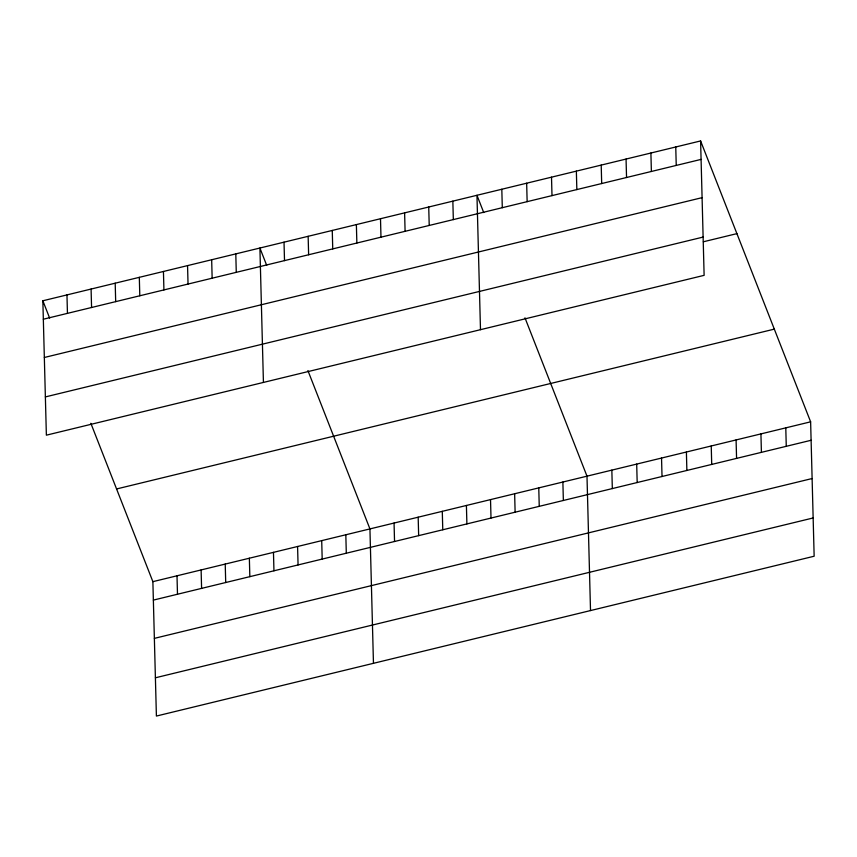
<?xml version="1.0" encoding="UTF-8"?>
<svg xmlns="http://www.w3.org/2000/svg" width="857" height="857" viewBox="0 0 857 857"><rect width="100%" height="100%" fill="white"/><g stroke="black" fill="none" stroke-linecap="round" stroke-linejoin="round"><path stroke-width="1.29" d="M700.597 140.944L704.122 275.343L46.374 435.174L42.85 300.775L700.597 140.944L810.626 421.826L814.15 556.225L156.403 716.056L152.878 581.657L90.853 423.304M43.332 319.222L701.08 159.391M44.339 357.487L702.087 197.656M45.367 396.92L703.115 237.078M703.361 241.781L736.913 233.629M116.573 488.961L774.321 329.131M152.878 581.657L810.626 421.826M153.36 600.104L811.118 440.273M154.367 638.369L812.115 478.538M155.396 677.791L813.143 517.96M483.744 212.59L476.963 195.289L480.488 329.688M524.966 317.818L586.991 476.16L590.516 610.57M266.688 265.338L259.907 248.027L263.431 382.436M307.909 370.567L369.935 528.908L373.459 663.307M42.85 300.775L49.631 318.076M785.783 427.857L786.265 446.304M760.93 433.899L761.412 452.346M736.088 439.93L736.57 458.388M711.235 445.972L711.717 464.419M686.393 452.014L686.875 470.461M675.755 146.986L676.237 165.433M661.54 458.045L662.022 476.503M650.902 153.017L651.384 171.475M636.697 464.087L637.179 482.534M626.06 159.059L626.542 177.506M611.844 470.129L612.327 488.576M601.207 165.101L601.689 183.548M576.354 171.132L576.847 189.579M562.878 482.02L563.36 500.477M551.512 177.174L551.994 195.621M538.764 487.89L539.246 506.337M526.659 183.205L527.141 201.663M514.639 493.75L515.121 512.197M501.816 189.247L502.298 207.694M490.525 499.61L491.007 518.057M466.412 505.469L466.894 523.916M452.85 201.149L453.332 219.596M442.287 511.329L442.769 529.776M428.725 207.008L429.218 225.455M418.173 517.189L418.655 535.636M404.611 212.868L405.093 231.315M394.059 523.049L394.541 541.495M380.497 218.728L380.979 237.175M356.373 224.588L356.866 243.034M345.821 534.768L346.303 553.215M332.259 230.447L332.741 248.905M321.707 540.628L322.189 559.075M308.145 236.307L308.627 254.765M297.583 546.487L298.065 564.945M284.021 242.167L284.513 260.624M273.469 552.347L273.951 570.805M249.355 558.207L249.837 576.665M235.793 253.886L236.275 272.344M225.23 564.067L225.712 582.524M211.668 259.757L212.15 278.204M201.116 569.937L201.599 588.384M187.554 265.616L188.037 284.063M177.003 575.797L177.485 594.244M163.441 271.476L163.923 289.923M139.316 277.336L139.798 295.783M115.202 283.196L115.684 301.643M91.088 289.055L91.57 307.502M66.964 294.915L67.446 313.362"/></g></svg>
